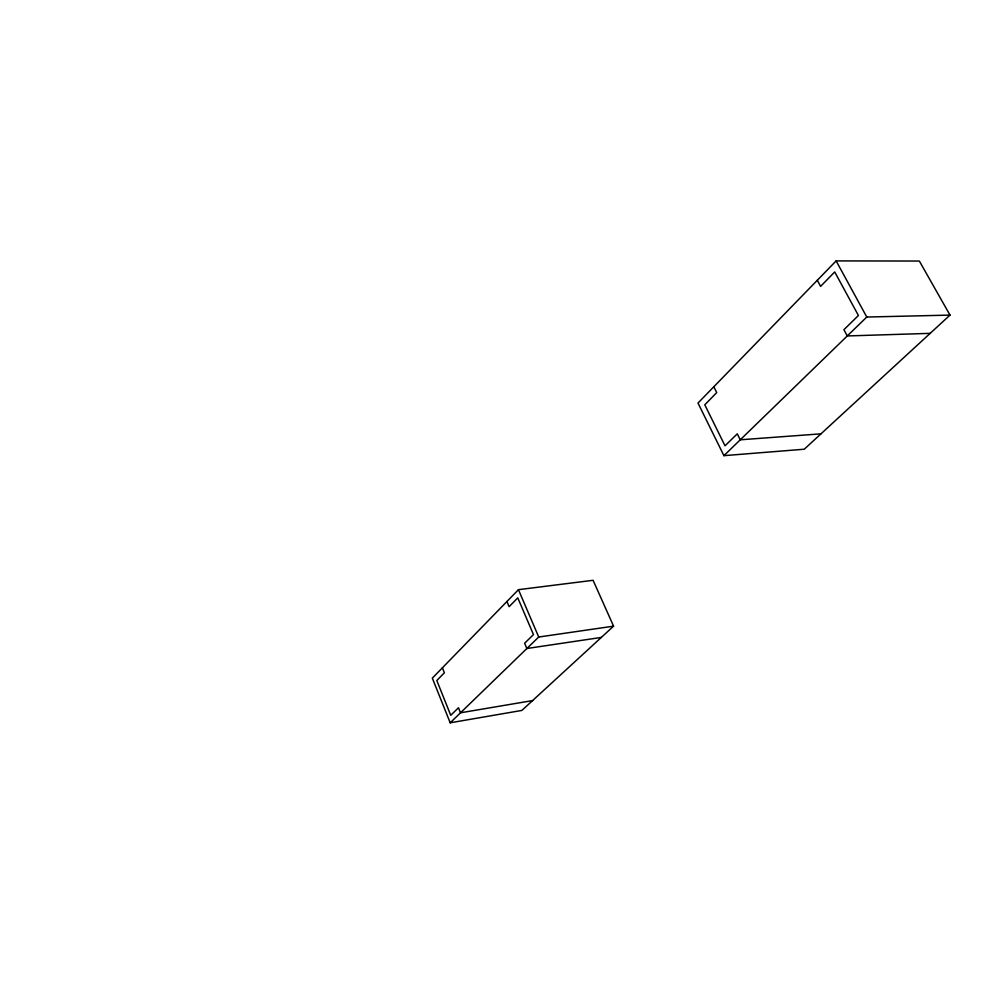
<?xml version="1.0" encoding="UTF-8"?>
<svg xmlns="http://www.w3.org/2000/svg" width="1000" height="1000" viewBox="0 0 1000 1000"><rect width="100%" height="100%" fill="white"/><g stroke="black" fill="none" stroke-linecap="round" stroke-linejoin="round"><path stroke-width="1.5" d="M836.137 260.9L698 403.05L723.913 455.662L804.25 449.225L950 315.1L919.35 261.05L836.137 260.9L866.775 317.038L950 315.1M518.45 589.675L432.337 678.15L450.188 722.8L521.875 710.425L613.575 626.163L593.088 580.3L518.45 589.675L538.725 637.025L450.188 722.8M723.913 455.662L866.775 317.038M532.587 700.588L460.5 712.8L458.475 707.763L450.737 715.3L436.812 680.512L444.387 672.775L442.388 667.825M601.325 637.425L526.862 648.512L524.625 643.238L533.475 634.612L517.775 597.85L509.125 606.688L506.925 601.512M538.725 637.025L613.575 626.163M820.975 433.837L740.25 439.8L737.275 433.837L725.025 445.8L704.788 404.812L716.725 392.6L713.825 386.775M930.175 333.35L847.288 335.95L843.913 329.688L858.425 315.512L834.725 271.938L820.6 286.388L817.312 280.275"/></g></svg>
